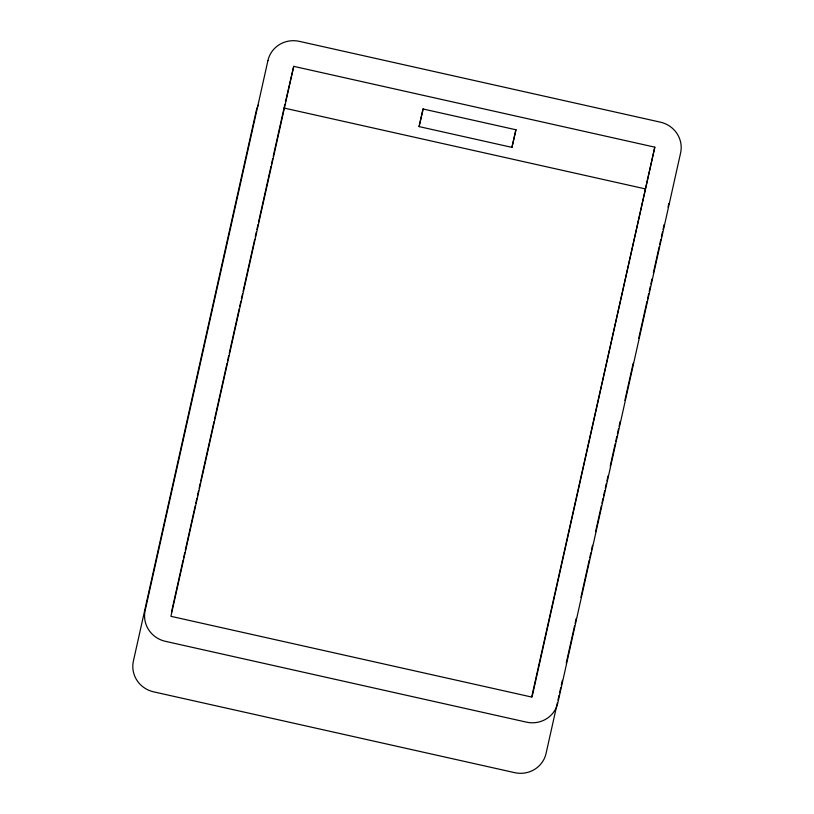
<?xml version="1.0" encoding="UTF-8"?>
<svg xmlns="http://www.w3.org/2000/svg" width="814" height="814" viewBox="0 0 814 814"><rect width="100%" height="100%" fill="white"/><g stroke="black" fill="none" stroke-linecap="round" stroke-linejoin="round"><path stroke-width="1.22" d="M171.479 612.169L183.089 560.144M183.638 557.661L184.747 552.706M185.307 550.233L195.258 505.636M195.808 503.164L196.917 498.209M197.466 495.726L198.575 490.771M199.125 488.298L200.234 483.343M200.783 480.871L214.062 421.408M214.611 418.935L227.055 363.197M227.605 360.714L228.714 355.759M229.263 353.286L239.224 308.689M239.774 306.217L240.883 301.261M241.432 298.779L242.541 293.823M243.091 291.351L254.711 239.326M255.26 236.854L256.369 231.898M256.919 229.416L258.028 224.46M258.577 221.988L271.021 166.249M271.571 163.767L272.68 158.811M273.229 156.339L284.869 104.355M293.722 66.351L170.94 616.32L532.041 697.13L654.812 147.161L293.722 66.351L285.449 101.903M419.078 126.597L423.168 109.015L516.025 129.792L511.935 147.375L419.078 126.597L423.066 108.73M511.935 147.375L515.913 129.507M531.746 696.692L654.812 147.161M557.417 702.635L546.072 753.418A26.435 25.621 13.1 0 1 514.702 772.659L153.602 691.839A26.435 25.621 13.1 0 1 133.394 661.06L256.166 111.101A26.435 25.621 13.1 0 1 258.496 104.823M557.966 700.162L559.076 695.207M559.625 692.724L560.734 687.769M561.284 685.296L562.393 680.341M566.259 663.003L574.552 625.844M575.111 623.361L576.22 618.406M580.921 597.354L589.214 560.195M589.763 557.712L590.872 552.757M591.422 550.284L592.531 545.329M595.573 531.705L601.383 505.687M601.933 503.215L603.042 498.26M603.591 495.777L604.7 490.822M605.25 488.349L606.359 483.394M606.908 480.921L608.017 475.966M610.225 466.056L615.201 443.762M615.76 441.28L616.859 436.324M617.419 433.852L618.518 428.897M619.078 426.414L620.187 421.459M624.887 400.407L633.18 363.248M638.705 338.471L647.008 301.312M647.557 298.83L648.666 293.874M649.216 291.402L650.325 286.447M650.874 283.974L651.983 279.019M653.367 272.822L659.167 246.805M659.727 244.332L660.826 239.377M661.385 236.905L662.484 231.949M663.044 229.467L664.153 224.511M668.019 207.173L668.854 203.459M284.015 108.028L645.115 188.848M267.928 60.582L145.146 610.541A26.435 25.621 13.1 0 0 165.364 641.32L526.455 722.14A26.435 25.621 13.1 0 0 557.834 702.899L680.606 152.94A26.435 25.621 13.1 0 0 660.398 122.161L299.298 41.341A26.435 25.621 13.1 0 0 267.928 60.582"/></g></svg>
